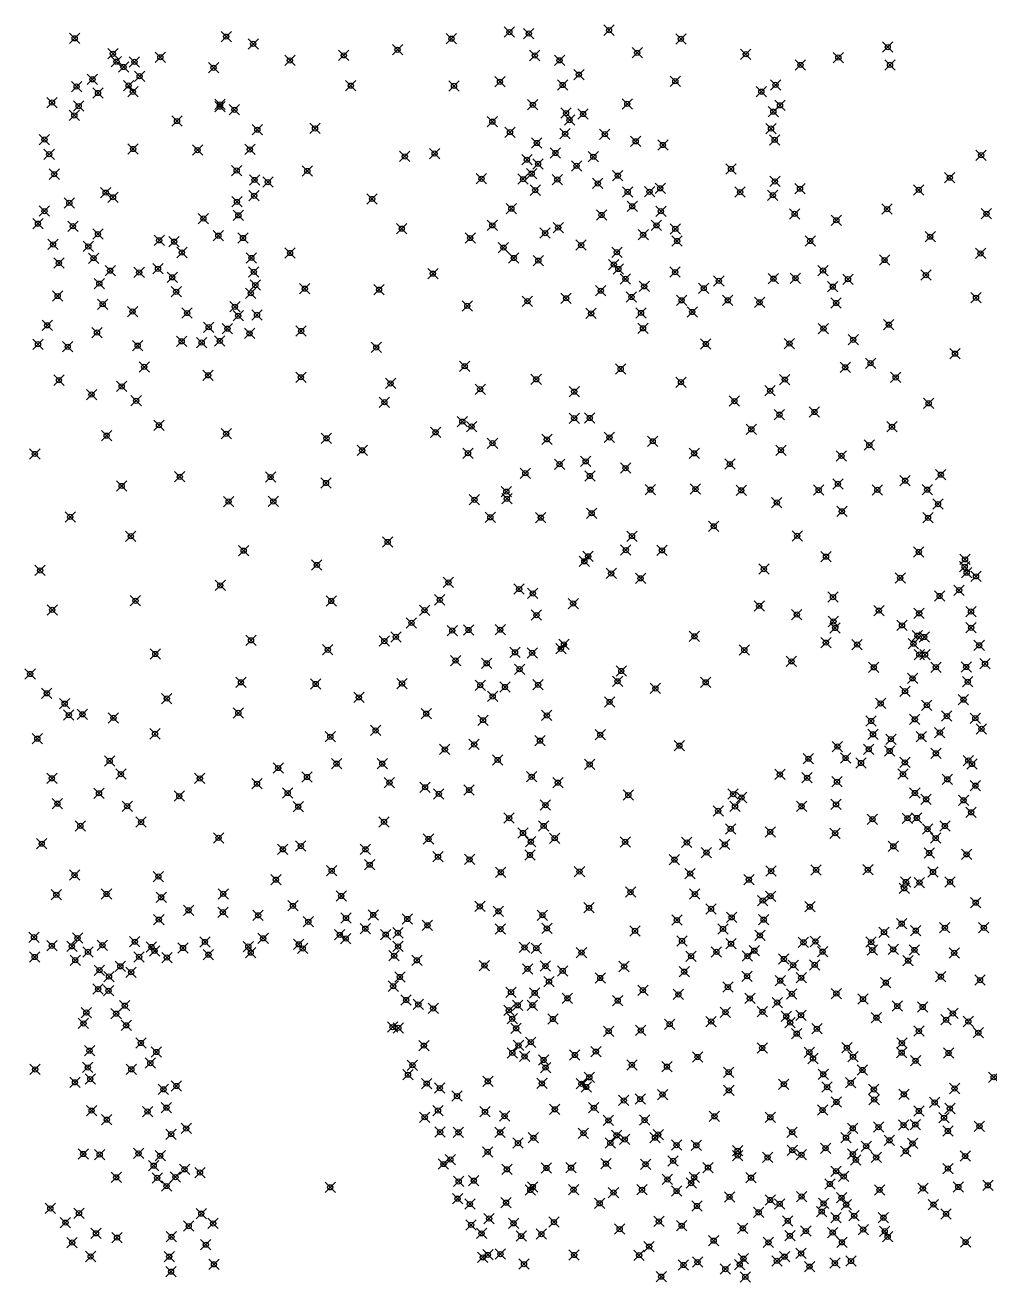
# Model space of a CAD drawing. Header units: millimetres. Extents: x 476859 to 479474, y 2367368 to 2370543.
# Drawn here: x 477863.5 to 478236.4, y 2369322.9 to 2369806.4 of the extents above; entities that cross this region are included whole.
import ezdxf

# ---------------------------------------------------------------- set-up
doc = ezdxf.new("R2010")
doc.units = ezdxf.units.MM
doc.header["$PDMODE"] = 35
doc.header["$PDSIZE"] = 2

msp = doc.modelspace()

# ---------------------------------------------------------------- linework, layer by layer
for p in [(478050.881, 2369803.64, 14.309), (478058.395, 2369803.075, 9.39), (478089.435, 2369804.387, 16.68), (477882.696, 2369801.234, 16.331), (477941.309, 2369801.904, 14.909), (477951.781, 2369799.094, 14.651), (478028.462, 2369801.088, 13.9), (478117.225, 2369801.007, 15.24), (478197.245, 2369797.841, 13.922), (477897.461, 2369795.247, 16.808), (477915.848, 2369793.905, 15.667), (477986.798, 2369794.635, 13.684), (478007.617, 2369796.789, 13.855), (478060.694, 2369794.589, 9.32), (478100.313, 2369795.629, 15.28), (478142.322, 2369795.099, 14.03), (478178.136, 2369793.81, 13.931), (477898.861, 2369792.219, 16.783), (477901.595, 2369790.125, 16.57), (477905.829, 2369792.116, 15.895), (477936.418, 2369789.828, 15.3), (477965.955, 2369792.664, 14.582), (478070.279, 2369792.706, 10.274), (478163.493, 2369790.936, 13.999), (478198.119, 2369790.964, 13.911), (477889.569, 2369785.365, 17.624), (477907.819, 2369786.575, 15.827), (478047.219, 2369784.409, 13.49), (478071.486, 2369783.179, 10.156), (478077.756, 2369787.205, 10.131), (478115.061, 2369784.634, 15.25), (478153.861, 2369783.231, 13.924), (477883.439, 2369782.584, 17.41), (477891.7, 2369780.1, 16.726), (477903.559, 2369782.983, 16.62), (477905.196, 2369780.563, 16.687), (477989.515, 2369782.911, 13.73), (478029.459, 2369782.845, 13.614), (478148.353, 2369780.587, 13.824), (477873.94, 2369776.409, 16.649), (477884.245, 2369775.011, 16.727), (477938.869, 2369774.775, 15.203), (477938.914, 2369775.672, 15.184), (477944.524, 2369773.597, 14.977), (478059.916, 2369775.527, 9.216), (478096.483, 2369775.868, 15.65), (478155.556, 2369775.316, 13.838), (477882.549, 2369771.405, 16.648), (477922.279, 2369769.233, 15.187), (478044.287, 2369769.011, 13.42), (478072.8, 2369772.297, 9.399), (478074.143, 2369769.602, 9.583), (478079.402, 2369771.944, 9.752), (478152.979, 2369772.876, 13.76), (477953.376, 2369765.878, 14.626), (477975.673, 2369766.361, 14.538), (478051.131, 2369764.926, 9.41), (478072.433, 2369764.32, 9.59), (478087.784, 2369764.146, 10.18), (478152.077, 2369766.331, 13.676), (477871.006, 2369762.087, 18.042), (478061.493, 2369760.757, 9.289), (478099.749, 2369761.372, 15.21), (478110.266, 2369759.954, 13.928), (478153.495, 2369761.944, 13.677), (477872.825, 2369756.414, 17.43), (477905.317, 2369758.438, 15.645), (477930.218, 2369757.997, 15.246), (477950.465, 2369758.238, 14.498), (478010.422, 2369755.545, 13.319), (478021.94, 2369756.673, 12.865), (478057.653, 2369754.276, 9.073), (478068.672, 2369756.867, 9.38), (478083.352, 2369755.44, 9.833), (478233.394, 2369756.021, 13.228), (477945.348, 2369750.084, 14.821), (477972.72, 2369749.938, 14.084), (478061.968, 2369752.681, 9.239), (478076.851, 2369751.894, 9.654), (478136.621, 2369750.733, 13.788), (477874.765, 2369748.691, 17.11), (477952.294, 2369746.459, 14.446), (477957.451, 2369745.617, 14.328), (478040.077, 2369746.9, 13.29), (478056.185, 2369746.776, 9.089), (478059.494, 2369748.867, 8.715), (478069.432, 2369746.606, 9.14), (478085.086, 2369745.103, 9.34), (478092.804, 2369748.111, 9.502), (478153.574, 2369745.861, 13.233), (478221.253, 2369747.314, 13.146), (477894.687, 2369741.561, 15.458), (477897.51, 2369739.754, 15.379), (477952.129, 2369740.313, 14.43), (478060.871, 2369742.503, 8.71), (478096.636, 2369741.849, 9.45), (478105.092, 2369741.869, 14.364), (478109.246, 2369743.219, 13.185), (478140.147, 2369741.755, 12.947), (478152.775, 2369740.559, 12.859), (478163.294, 2369743.057, 13.49), (478209.244, 2369742.61, 13.509), (477880.616, 2369737.597, 16.649), (477945.465, 2369737.999, 14.779), (477997.76, 2369739.108, 12.95), (478051.636, 2369735.352, 9.253), (478098.421, 2369736.247, 9.726), (478197.024, 2369735.161, 13.431), (477871.019, 2369734.385, 16.595), (477932.494, 2369731.514, 14.637), (477945.992, 2369732.786, 14.585), (478086.522, 2369732.895, 9.66), (478109.498, 2369734.365, 12.78), (478161.233, 2369733.338, 13.635), (478177.36, 2369730.86, 13.602), (478235.444, 2369733.355, 13.146), (477868.479, 2369729.538, 16.599), (477881.996, 2369728.551, 16.461), (477891.688, 2369725.509, 16.212), (478009.22, 2369727.606, 12.59), (478044.266, 2369728.875, 9.426), (478064.708, 2369725.875, 8.633), (478069.779, 2369728.045, 8.849), (478102.64, 2369725.245, 9.97), (478107.785, 2369728.88, 10.792), (478115.068, 2369727.515, 12.989), (477874.333, 2369721.519, 16.39), (477887.964, 2369720.72, 16.105), (477915.39, 2369723.096, 14.978), (477921.174, 2369722.568, 14.968), (477938.288, 2369724.898, 14.314), (477947.817, 2369723.986, 14.261), (478035.71, 2369723.969, 13.769), (478078.632, 2369721.23, 8.542), (478115.78, 2369722.831, 11.497), (478167.247, 2369722.839, 13.847), (478213.696, 2369724.49, 13.232), (477889.99, 2369716.167, 15.932), (477924.17, 2369718.392, 14.951), (477951.061, 2369716.292, 13.867), (477966.031, 2369718.214, 13.867), (478048.579, 2369720.285, 8.853), (478052.59, 2369716.254, 8.57), (478092.475, 2369718.505, 8.853), (478233.17, 2369718.035, 13.356), (477876.597, 2369714.313, 15.838), (477896.443, 2369711.38, 16.012), (477907.646, 2369710.686, 15.728), (477914.924, 2369712.081, 14.999), (477951.982, 2369710.887, 13.745), (478062.061, 2369715.26, 8.669), (478091.279, 2369713.736, 9.054), (478093.042, 2369711.998, 8.923), (478114.996, 2369710.816, 9.87), (478172.219, 2369711.4, 13.811), (478196.04, 2369715.461, 13.578), (477892.227, 2369706.364, 15.603), (477920.456, 2369708.801, 14.572), (478021.28, 2369710.218, 12.668), (478095.768, 2369708.189, 8.9), (478131.906, 2369707.415, 9.427), (478153.051, 2369708.256, 9.97), (478161.55, 2369708.44, 10.11), (478181.878, 2369708.066, 13.71), (478211.997, 2369709.657, 13.427), (477876.131, 2369701.547, 15.464), (477921.981, 2369703.2, 14.653), (477950.83, 2369702.637, 13.757), (477952.605, 2369705.763, 13.639), (477971.723, 2369704.384, 13.632), (478000.461, 2369704.013, 12.55), (478086.238, 2369703.608, 8.629), (478098.092, 2369701.18, 9.016), (478103.03, 2369705.285, 8.87), (478126.068, 2369704.556, 9.685), (478175.973, 2369705.159, 13.802), (477893.533, 2369698.405, 15.415), (477944.667, 2369697.38, 14.112), (478034.581, 2369697.747, 12.63), (478057.88, 2369699.541, 8.18), (478072.813, 2369700.683, 8.44), (478117.496, 2369699.896, 9.174), (478135.372, 2369699.897, 9.263), (478147.647, 2369699.116, 9.164), (478177.284, 2369698.87, 14.046), (478231.39, 2369700.869, 13.544), (477905.087, 2369695.564, 15.169), (477926.21, 2369694.967, 14.405), (477945.955, 2369693.926, 13.874), (477953.229, 2369694.274, 13.495), (478082.508, 2369694.831, 8.705), (478101.809, 2369695.012, 9.113), (478121.597, 2369695.391, 9.165), (477872.069, 2369690.211, 15.158), (477891.338, 2369687.428, 14.866), (477934.547, 2369689.483, 13.894), (477941.791, 2369688.935, 13.857), (477950.34, 2369687.101, 13.536), (477970.311, 2369688.023, 13.359), (478102.551, 2369689.065, 9.216), (478172.395, 2369688.967, 9.99), (478197.667, 2369690.489, 13.447), (477868.488, 2369682.905, 15.15), (477880.003, 2369681.927, 14.995), (477907.079, 2369682.339, 14.608), (477924.07, 2369684.013, 14.203), (477931.812, 2369683.558, 14.227), (477938.847, 2369684.19, 13.917), (477999.379, 2369681.649, 12.6), (478126.873, 2369683.015, 9.144), (478159.215, 2369683.183, 9.315), (478183.92, 2369684.63, 13.975), (478223.275, 2369679.256, 13.507), (477909.612, 2369674.158, 14.296), (478033.575, 2369674.39, 11.7), (478093.926, 2369673.328, 8.459), (478180.79, 2369673.971, 13.88), (478190.616, 2369675.579, 13.87), (477876.607, 2369669.012, 14.295), (477934.315, 2369670.871, 12.77), (477970.209, 2369670.137, 12.25), (478004.89, 2369667.736, 11.635), (478061.236, 2369669.344, 8.146), (478117.245, 2369668.22, 9.12), (478157.43, 2369669.235, 9.453), (478200.32, 2369670.06, 13.68), (477889.22, 2369663.455, 13.842), (477900.892, 2369666.566, 14.086), (478039.581, 2369665.504, 8.62), (478075.965, 2369664.565, 8.414), (478151.749, 2369664.912, 9.391), (477906.484, 2369661.044, 13.621), (478002.524, 2369660.494, 11.47), (478137.931, 2369660.898, 9.094), (478213.1, 2369660.065, 14.22), (478032.653, 2369652.987, 11.472), (478075.964, 2369654.297, 8.364), (478081.958, 2369654.38, 8.442), (478155.358, 2369655.665, 9.062), (478168.887, 2369656.68, 9.424), (477915.297, 2369651.573, 12.71), (477941.321, 2369648.26, 12.11), (478022.314, 2369648.838, 11.55), (478036.243, 2369651.073, 9.076), (478144.47, 2369649.993, 9.088), (478198.91, 2369650.991, 13.54), (477895.045, 2369647.545, 12.352), (477980.118, 2369646.513, 11.167), (478044.342, 2369644.616, 8.07), (478065.365, 2369646.096, 8.23), (478089.577, 2369646.848, 8.43), (478106.331, 2369645.374, 8.49), (478190.129, 2369643.879, 13.96), (477867.281, 2369640.474, 13.44), (477993.926, 2369641.855, 11.52), (478034.86, 2369640.759, 10.97), (478122.393, 2369640.694, 8.71), (478155.931, 2369641.923, 9.238), (478179.333, 2369639.716, 10.185), (478070.286, 2369636.5, 7.993), (478080.376, 2369637.587, 8.424), (478095.801, 2369634.993, 8.31), (478136.176, 2369636.562, 8.953), (477923.359, 2369631.623, 12.815), (477958.494, 2369631.536, 11.416), (477979.924, 2369629.226, 11.88), (478057.03, 2369633.011, 8.196), (478082.021, 2369631.951, 8.127), (478177.984, 2369628.902, 10.44), (478203.99, 2369630.139, 14.6), (478217.766, 2369632.448, 15.154), (477900.889, 2369628.104, 12.418), (478049.708, 2369625.911, 7.362), (478105.45, 2369626.662, 8.448), (478122.847, 2369626.892, 8.899), (478140.56, 2369626.388, 9.722), (478170.515, 2369626.477, 9.951), (478193.238, 2369626.59, 13.93), (478212.529, 2369626.646, 15.15), (477942.246, 2369622.065, 11.97), (477959.534, 2369622.108, 11.85), (478037.376, 2369622.746, 11.03), (478049.894, 2369623.116, 7.41), (478154.325, 2369621.673, 10.139), (478216.727, 2369621.075, 15.139), (477880.955, 2369616.142, 13.22), (478043.487, 2369615.959, 7.422), (478063.018, 2369615.846, 7.78), (478082.707, 2369617.531, 8.22), (478179.517, 2369618.259, 13.96), (478212.853, 2369615.777, 15.08), (478129.935, 2369612.494, 9.074), (477904.416, 2369608.666, 12.55), (478003.786, 2369606.443, 10.99), (478098.319, 2369608.64, 8.391), (478162.244, 2369608.77, 14.11), (477948.071, 2369603.066, 10.912), (478081.342, 2369600.866, 8.067), (478095.908, 2369603.269, 7.938), (478109.926, 2369603.173, 8.644), (478173.349, 2369600.736, 14.825), (478209.266, 2369602.565, 15.04), (478227.144, 2369599.687, 15.794), (477869.332, 2369595.42, 12.418), (477976.371, 2369597.539, 10.88), (478079.867, 2369598.919, 7.985), (478149.323, 2369595.923, 14.21), (478227.027, 2369596.824, 15.037), (478027.31, 2369590.755, 9.708), (478090.271, 2369594.235, 8.07), (478101.632, 2369592.347, 8.631), (478202.071, 2369592.533, 14.874), (478227.786, 2369594.568, 15.048), (478231.382, 2369593.106, 15.086), (477939.018, 2369589.598, 10.85), (478054.655, 2369588.216, 7.388), (478059.922, 2369586.524, 7.755), (478176.065, 2369585.082, 15.005), (478217.314, 2369585.529, 14.93), (478224.885, 2369587.754, 14.998), (477874.012, 2369580.156, 10.99), (477906.202, 2369583.675, 10.91), (477981.966, 2369583.612, 10.353), (478023.935, 2369584.045, 9.659), (478075.581, 2369582.626, 8.11), (478147.543, 2369581.716, 14.44), (478018.036, 2369580.023, 9.942), (478061.358, 2369578.139, 7.723), (478162.072, 2369578.355, 15.02), (478176.237, 2369575.665, 14.787), (478193.809, 2369579.886, 14.814), (478209.382, 2369578.809, 14.861), (478229.458, 2369579.512, 15.11), (478013.004, 2369575.133, 10.058), (478028.776, 2369572.168, 9.602), (478035.083, 2369572.366, 7.44), (478047.331, 2369572.48, 7.382), (478176.905, 2369573.156, 14.799), (478202.76, 2369574.153, 14.819), (478229.511, 2369573.235, 14.829), (477950.904, 2369568.381, 10.53), (478002.496, 2369568.073, 10.354), (478006.952, 2369569.705, 10.309), (478071.978, 2369566.799, 8.144), (478122.467, 2369569.913, 14.51), (478173.312, 2369567.503, 14.795), (478185.422, 2369566.744, 14.88), (478207.214, 2369567.076, 14.913), (478208.747, 2369570.177, 14.958), (478211.376, 2369569.671, 14.921), (478232.623, 2369566.438, 14.826), (477913.874, 2369563.096, 10.837), (477980.622, 2369564.709, 10.22), (478053.046, 2369563.741, 7.713), (478059.706, 2369563.535, 7.67), (478070.795, 2369565.119, 7.893), (478141.783, 2369564.604, 14.85), (478209.48, 2369562.869, 14.903), (478211.662, 2369562.822, 14.859), (478030.035, 2369560.562, 9.44), (478042.069, 2369559.498, 7.382), (478054.809, 2369557.222, 7.653), (478094.162, 2369556.535, 13.017), (478160.008, 2369560.237, 14.79), (478191.831, 2369557.955, 14.815), (478215.863, 2369557.995, 14.856), (478227.62, 2369558.051, 14.865), (478234.891, 2369559.296, 14.752), (477865.474, 2369555.359, 12.713), (477947.013, 2369552.142, 10.14), (477975.92, 2369551.488, 10.14), (478009.33, 2369551.677, 10.066), (478061.997, 2369551.184, 7.54), (478092.713, 2369552.546, 12.718), (478126.825, 2369552.118, 14.79), (478206.841, 2369553.66, 14.924), (478228.205, 2369552.333, 14.77), (477871.913, 2369547.864, 12.633), (477992.659, 2369546.313, 10.416), (478039.616, 2369551.022, 8.89), (478044.402, 2369546.668, 6.401), (478049.147, 2369550.317, 6.569), (478107.368, 2369549.767, 14.91), (478203.917, 2369548.712, 14.937), (477878.824, 2369543.881, 12.43), (477918.319, 2369545.862, 10.54), (478089.646, 2369544.559, 13.33), (478194.508, 2369543.979, 14.94), (478212.36, 2369543.276, 14.94), (478226.561, 2369545.436, 14.857), (477880.402, 2369539.441, 12.342), (477885.703, 2369539.755, 12.342), (477897.683, 2369538.396, 12.319), (477946.01, 2369540.32, 10.184), (478018.72, 2369539.999, 9.3), (478040.654, 2369537.46, 6.078), (478065.351, 2369539.334, 8.567), (478190.833, 2369537.181, 14.89), (478207.729, 2369537.82, 14.913), (478220.096, 2369539.079, 14.93), (478231.129, 2369538.244, 14.802), (477913.768, 2369532.216, 10.33), (477999.112, 2369533.509, 10.53), (478086.037, 2369531.843, 13.81), (478191.533, 2369532.004, 14.878), (478217.4, 2369532.7, 14.855), (478233.523, 2369534.123, 14.772), (477868.264, 2369530.361, 11.308), (477981.598, 2369531.069, 10.15), (478037.227, 2369528.104, 6.12), (478062.703, 2369529.557, 8.53), (478116.65, 2369527.644, 14.88), (478177.809, 2369527.291, 14.706), (478198.484, 2369530.138, 14.901), (478210.226, 2369531.167, 14.891), (478025.891, 2369526.166, 9.23), (478046.347, 2369522.126, 6.22), (478166.585, 2369522.588, 14.642), (478180.948, 2369522.847, 14.74), (478189.894, 2369526.246, 14.842), (478198.009, 2369525.56, 14.735), (478215.884, 2369524.685, 14.856), (477896.234, 2369521.767, 10.912), (477961.432, 2369518.977, 10.179), (477984.021, 2369520.674, 9.999), (478001.696, 2369520.66, 9.51), (478081.917, 2369520.363, 14.622), (478186.901, 2369520.943, 14.835), (478203.885, 2369521.171, 15.036), (478228.45, 2369521.874, 14.85), (478229.846, 2369520.528, 14.862), (477873.861, 2369515.011, 10.46), (477900.556, 2369516.622, 10.778), (477931.092, 2369514.962, 10.353), (477953.228, 2369512.91, 10.137), (477972.589, 2369515.526, 10.094), (478004.463, 2369513.382, 8.961), (478059.479, 2369515.587, 8.61), (478069.623, 2369513.332, 13.477), (478155.513, 2369516.497, 14.584), (478166.059, 2369515.215, 14.774), (478177.629, 2369513.652, 14.833), (478203.169, 2369516.617, 15.397), (478220.313, 2369514.606, 14.868), (477892.109, 2369509.228, 9.997), (477923.165, 2369508.111, 10.534), (477965.1, 2369509.308, 10.076), (478018.248, 2369511.544, 8.985), (478023.561, 2369509.001, 8.89), (478035.31, 2369510.46, 5.99), (478096.889, 2369508.503, 13.849), (478137.429, 2369508.901, 14.481), (478140.705, 2369507.591, 14.488), (478207.734, 2369509.315, 15.754), (478231.16, 2369512.151, 14.771), (477876.008, 2369505.22, 9.518), (477903.019, 2369504.233, 10.491), (477969.193, 2369504.036, 10.262), (478064.819, 2369504.633, 13.563), (478138.168, 2369504.119, 14.216), (478163.907, 2369504.168, 14.676), (478177.24, 2369504.917, 14.648), (478212.098, 2369506.891, 15.315), (478226.572, 2369506.509, 14.57), (477908.374, 2369498.07, 9.61), (478002.377, 2369498.176, 8.975), (478050.78, 2369499.602, 8.22), (478131.666, 2369502.413, 14.193), (478191.343, 2369499.185, 14.76), (478204.865, 2369499.551, 14.545), (478208.477, 2369499.654, 14.674), (478229.516, 2369501.856, 14.623), (477884.898, 2369496.617, 9.69), (478056.134, 2369493.864, 13.092), (478064.156, 2369496.587, 13.555), (478136.477, 2369495.467, 14.053), (478151.803, 2369494.28, 14.059), (478176.912, 2369493.769, 14.522), (478212.649, 2369495.353, 14.679), (478219.352, 2369496.552, 14.553), (477869.95, 2369489.706, 9.56), (477938.346, 2369491.985, 9.852), (477970.159, 2369488.796, 9.956), (478019.583, 2369491.53, 8.56), (478059.155, 2369490.5, 13.241), (478068.389, 2369491.837, 13.315), (478095.68, 2369490.416, 14.037), (478119.525, 2369490.213, 14.058), (478134.198, 2369489.45, 14.062), (478199.4, 2369488.697, 14.504), (478215.801, 2369491.865, 14.546), (477963.201, 2369487.546, 9.852), (477995.179, 2369487.543, 8.958), (478023.246, 2369484.671, 5.87), (478035.459, 2369483.627, 8.1), (478058.82, 2369485.335, 13.196), (478114.738, 2369483.557, 14.032), (478127.112, 2369486.301, 14.134), (478213.284, 2369486.112, 14.438), (478227.731, 2369485.578, 14.566), (477982.127, 2369479.248, 8.985), (477996.826, 2369481.58, 8.42), (478047.543, 2369478.662, 13.237), (478078.002, 2369478.964, 13.884), (478152.122, 2369479.111, 13.986), (478169.558, 2369479.588, 14.403), (478189.554, 2369479.617, 14.23), (478214.751, 2369478.76, 14.282), (477882.65, 2369477.564, 8.66), (477915.09, 2369477.03, 8.7), (477960.541, 2369475.792, 8.754), (478120.796, 2369478.175, 14.019), (478143.515, 2369475.822, 13.872), (478204.245, 2369474.931, 14.258), (478209.539, 2369474.705, 14.22), (478221.362, 2369474.935, 14.313), (477875.593, 2369469.948, 8.32), (477895.007, 2369470.279, 8.2), (477916.159, 2369468.979, 8.24), (477940.184, 2369470.325, 8.12), (477985.827, 2369469.5, 8.36), (478097.747, 2369470.977, 13.946), (478122.6, 2369470.23, 14.038), (478151.929, 2369469.412, 13.922), (478203.619, 2369472.456, 14.163), (477967.136, 2369465.696, 8.05), (478039.463, 2369465.433, 7.11), (478081.691, 2369464.926, 13.912), (478128.906, 2369464.497, 14.075), (478148.872, 2369467.732, 13.962), (478167.115, 2369465.334, 13.833), (478231.286, 2369466.898, 14.367), (477915.253, 2369460.356, 7.08), (477926.758, 2369463.96, 7.11), (477940.045, 2369463.215, 7.04), (477953.682, 2369462.013, 7.01), (477973.097, 2369459.527, 6.91), (477987.667, 2369460.96, 6.77), (477998.218, 2369462.165, 6.84), (478011.401, 2369460.579, 6.86), (478046.649, 2369463.568, 13.161), (478063.649, 2369462.052, 12.953), (478115.679, 2369460.159, 13.961), (478136.863, 2369461.212, 14.295), (478149.249, 2369460.352, 13.908), (477985.235, 2369454.492, 9.18), (477995.157, 2369456.844, 8.97), (478003.024, 2369454.564, 7.71), (478007.721, 2369455.243, 8.88), (478019.176, 2369458.135, 5.65), (478047.407, 2369456.675, 13.14), (478065.374, 2369456.962, 13.998), (478099.464, 2369455.992, 13.945), (478133.508, 2369456.781, 14.262), (478195.816, 2369455.472, 14.38), (478202.638, 2369458.777, 14.422), (478208.086, 2369456.08, 14.299), (478219.318, 2369457.196, 14.279), (478234.398, 2369457.193, 14.344), (477866.95, 2369453.55, 7.25), (477873.886, 2369450.237, 7.202), (477881.597, 2369450.04, 7.25), (477883.802, 2369453.205, 6.854), (477893.432, 2369450.447, 6.9), (477905.939, 2369451.805, 6.94), (477912.414, 2369449.751, 9.507), (477933.093, 2369451.729, 9.38), (477949.864, 2369449.927, 9.31), (477955.617, 2369453.102, 9.29), (477969.375, 2369450.781, 9.2), (477987.567, 2369453.024, 7.71), (478007.802, 2369449.962, 8.8), (478056.722, 2369449.589, 12.857), (478117.646, 2369452.122, 13.994), (478136.613, 2369451.025, 14.295), (478147.799, 2369454.252, 14.07), (478164.643, 2369451.568, 13.893), (478169.269, 2369451.892, 13.961), (478190.823, 2369451.671, 14.374), (477867.208, 2369445.881, 9.45), (477887.861, 2369447.882, 7.023), (477907.64, 2369445.935, 9.283), (477913.589, 2369448.277, 9.479), (477918.362, 2369445.683, 7.71), (477924.603, 2369449.374, 9.42), (477934.441, 2369446.804, 7.71), (477950.804, 2369447.569, 7.71), (477970.916, 2369449.215, 7.71), (478006.271, 2369446.386, 7.71), (478061.302, 2369449.302, 14.109), (478078.775, 2369447.622, 13.818), (478121.168, 2369446.192, 13.961), (478130.962, 2369447.887, 14.122), (478142.961, 2369446.243, 14.304), (478145.653, 2369448.348, 14.329), (478157.051, 2369445.125, 13.952), (478172.053, 2369447.955, 13.923), (478191.288, 2369448.567, 14.442), (478199.383, 2369448.84, 14.417), (478207.597, 2369448.625, 14.43), (478222.975, 2369447.504, 14.274), (477882.922, 2369444.645, 7.304), (477892.272, 2369440.797, 9.34), (477900.355, 2369442.276, 9.289), (477904.539, 2369440.007, 7.71), (478015.089, 2369444.624, 6.88), (478041.221, 2369442.603, 7.88), (478057.898, 2369441.307, 13.931), (478064.84, 2369442.359, 13.436), (478071.507, 2369440.514, 13.395), (478095.28, 2369442.221, 13.657), (478118.517, 2369440.205, 13.992), (478160.691, 2369442.732, 13.876), (478168.969, 2369442.845, 13.895), (478168.969, 2369442.845, 13.895), (478205.134, 2369444.491, 14.251), (477895.974, 2369438.341, 9.27), (478008.514, 2369438.175, 8.76), (478066.209, 2369436.383, 13.397), (478086.034, 2369437.786, 14.758), (478142.827, 2369438.473, 14.098), (478155.673, 2369436.733, 14.316), (478163.784, 2369437.875, 13.96), (478196.48, 2369435.986, 14.145), (478217.785, 2369438.287, 14.187), (478232.973, 2369436.939, 14.314), (477891.765, 2369433.46, 9.239), (477895.807, 2369432.843, 7.81), (478005.932, 2369434.615, 7.71), (478051.509, 2369432.286, 14.008), (478060.662, 2369431.993, 13.449), (478102.517, 2369433.049, 14.017), (478116.262, 2369431.406, 13.887), (478135.417, 2369434.257, 13.929), (478160.147, 2369431.618, 14.276), (478177.35, 2369431.759, 13.831), (477902.092, 2369427.075, 7.71), (478010.925, 2369429.257, 8.72), (478015.635, 2369427.536, 6.84), (478021.4, 2369426.006, 5.61), (478054.094, 2369427.188, 13.472), (478059.783, 2369427.239, 13.352), (478073.326, 2369429.92, 13.369), (478092.792, 2369429.007, 15.239), (478143.923, 2369429.853, 14.076), (478154.503, 2369428.275, 14.233), (478187.671, 2369429.629, 14.254), (478200.952, 2369426.89, 14.198), (478210.78, 2369426.547, 14.224), (477887.206, 2369424.42, 9.581), (477898.746, 2369423.986, 9.427), (478050.694, 2369425.33, 14.091), (478051.988, 2369421.99, 14.05), (478067.722, 2369421.919, 13.446), (478128.925, 2369420.943, 13.832), (478134.454, 2369424.531, 13.976), (478148.77, 2369424.708, 14.119), (478157.989, 2369422.953, 14.192), (478163.702, 2369423.36, 14.186), (478192.877, 2369422.413, 15.322), (478219.821, 2369421.612, 14.096), (478222.436, 2369424.066, 14.147), (478228.44, 2369420.947, 14.221), (477886.102, 2369420.2, 9.951), (477902.621, 2369419.451, 9.22), (478005.684, 2369418.765, 7.71), (478007.908, 2369418.496, 8.71), (478053.492, 2369418.317, 14.426), (478089.271, 2369417.181, 13.589), (478101.692, 2369417.494, 13.964), (478112.876, 2369419.905, 14.902), (478159.478, 2369420.538, 14.209), (478162.021, 2369416.245, 14.112), (478169.839, 2369418.125, 14.223), (478209.312, 2369417.218, 14.125), (478232.308, 2369416.61, 14.192), (477908.295, 2369412.639, 8.892), (478017.803, 2369411.625, 6.81), (478054.401, 2369411.686, 13.537), (478059.143, 2369412.932, 14.384), (478202.736, 2369412.572, 14.303), (477888.439, 2369409.665, 10.159), (477914.304, 2369409.142, 7.71), (478052.028, 2369408.796, 13.67), (478056.735, 2369407.434, 13.193), (478076.172, 2369407.995, 13.715), (478084.338, 2369409.306, 13.692), (478123.657, 2369407.206, 13.805), (478148.673, 2369410.7, 14.063), (478166.928, 2369409.082, 14.126), (478168.347, 2369406.636, 14.08), (478181.457, 2369410.783, 13.781), (478183.825, 2369407.288, 13.933), (478202.648, 2369408.903, 14.191), (478220.777, 2369408.779, 14.124), (477867.407, 2369402.396, 11.79), (477887.77, 2369403.167, 10.536), (477904.624, 2369402.44, 9.23), (477911.98, 2369404.863, 9.29), (478013.372, 2369404.027, 8.65), (478064.118, 2369406.04, 14.295), (478064.866, 2369403.119, 14.42), (478098.254, 2369404.176, 13.668), (478111.831, 2369403.46, 13.939), (478135.723, 2369401.342, 13.862), (478187.481, 2369402.205, 13.629), (478208.022, 2369405.757, 14.17), (477882.795, 2369397.406, 11.123), (477888.729, 2369398.666, 10.63), (478011.651, 2369400.356, 7.71), (478018.887, 2369396.924, 8.52), (478042.559, 2369397.798, 6.14), (478063.459, 2369397.01, 14.1), (478078.745, 2369396.846, 13.678), (478081.809, 2369399.334, 13.735), (478157.027, 2369396.675, 13.947), (478172.307, 2369400.5, 14.1), (478182.923, 2369397.236, 14.201), (478238.242, 2369399.389, 13.851), (477917.032, 2369394.706, 9.548), (477922.055, 2369395.999, 7.71), (478023.952, 2369395.171, 6.76), (478030.61, 2369392.08, 5.59), (478080.584, 2369395.604, 13.725), (478110.137, 2369392.71, 13.934), (478135.774, 2369394.302, 13.787), (478173.787, 2369395.581, 14.119), (478191.863, 2369394.674, 13.611), (478203.501, 2369392.765, 13.617), (478223.102, 2369395.032, 13.776), (477918.194, 2369387.63, 9.51), (478068.45, 2369386.966, 14.291), (478083.541, 2369387.568, 13.689), (478095.151, 2369390.417, 13.693), (478101.511, 2369390.915, 13.727), (478177.421, 2369389.819, 14.186), (478192.002, 2369390.768, 13.841), (478215.393, 2369389.621, 13.755), (478221.28, 2369387.299, 13.766), (477889.247, 2369386.49, 11.094), (477895.121, 2369382.961, 10.89), (477910.876, 2369386.11, 9.62), (478018.116, 2369383.937, 7.71), (478023.269, 2369386.503, 8.48), (478041.455, 2369386.041, 6.09), (478049.007, 2369384.342, 7.58), (478089.213, 2369382.701, 13.733), (478103.191, 2369382.795, 13.689), (478130.199, 2369384.275, 13.95), (478151.818, 2369383.894, 14.095), (478172.023, 2369386.691, 14.184), (478209.297, 2369386.317, 13.697), (478219.019, 2369383.723, 13.727), (477919.997, 2369377.342, 9.49), (477925.836, 2369379.575, 7.71), (478024.064, 2369378.153, 8.43), (478031.182, 2369378.079, 6.74), (478047.305, 2369378.06, 7.246), (478079.539, 2369377.743, 13.941), (478108.454, 2369377.226, 13.765), (478160.263, 2369378.115, 14.08), (478183.707, 2369379.615, 14.109), (478193.698, 2369380.09, 13.982), (478203.388, 2369380.871, 13.714), (478207.921, 2369381.073, 13.67), (478220.534, 2369378.587, 13.832), (478232.748, 2369380.455, 13.99), (478054.212, 2369373.918, 8.228), (478060.163, 2369375.958, 8.46), (478089.939, 2369373.973, 13.769), (478092.346, 2369376.914, 13.745), (478095.497, 2369375.332, 13.746), (478107.222, 2369376.021, 13.785), (478115.538, 2369373.14, 13.702), (478123.195, 2369373.048, 13.977), (478181.106, 2369376.033, 14.155), (478188.939, 2369372.702, 14.066), (478197.927, 2369374.984, 13.925), (478206.848, 2369373.774, 13.904), (477886.005, 2369369.69, 11.63), (477892.348, 2369369.486, 11.368), (477907.41, 2369369.921, 9.781), (477915.798, 2369368.995, 9.62), (478028.058, 2369367.544, 8.37), (478042.477, 2369370.506, 6.902), (478139.192, 2369370.929, 13.842), (478139.249, 2369369.082, 13.859), (478150.775, 2369368.35, 13.829), (478160.359, 2369371.178, 13.914), (478163.86, 2369369.386, 14.018), (478173.2, 2369371.927, 14.104), (478183.726, 2369369.661, 13.976), (478184.886, 2369367.415, 13.956), (478192.805, 2369368.348, 13.87), (478204.237, 2369370.788, 13.785), (478227.234, 2369368.899, 13.87), (477913.26, 2369365.183, 9.608), (477925.207, 2369363.768, 9.29), (477931.163, 2369362.541, 7.71), (478025.373, 2369365.804, 7.71), (478049.891, 2369363.755, 6.826), (478065.205, 2369364.294, 9.847), (478074.73, 2369364.395, 10.11), (478088.234, 2369365.949, 14.379), (478103.556, 2369365.729, 13.74), (478114.214, 2369367.04, 13.762), (478127.718, 2369364.441, 13.895), (478177.263, 2369363.035, 13.933), (478220.543, 2369364.074, 13.701), (477898.761, 2369360.66, 11.12), (477914.62, 2369360.448, 9.694), (477921.671, 2369360.741, 9.3), (478031.238, 2369359.09, 8.29), (478037.078, 2369359.381, 6.69), (478112.035, 2369359.857, 13.993), (478121.217, 2369358.43, 13.94), (478122.369, 2369360.674, 13.96), (478144.359, 2369360.55, 13.723), (478174.88, 2369358.112, 13.898), (478180.215, 2369361.026, 13.904), (477918.226, 2369357.29, 9.89), (477981.562, 2369356.814, 6.32), (478058.969, 2369355.763, 6.944), (478059.912, 2369356.917, 7.731), (478075.683, 2369355.903, 10.387), (478091.154, 2369354.78, 11.02), (478102.165, 2369355.852, 14.268), (478115.565, 2369355.358, 13.921), (478136.067, 2369353.111, 13.903), (478163.922, 2369353.251, 14.162), (478194.088, 2369355.82, 13.81), (478210.852, 2369356.385, 13.841), (478224.562, 2369356.93, 13.639), (478235.982, 2369357.581, 13.61), (477873.278, 2369348.636, 11.673), (478030.813, 2369352.417, 7.71), (478035.601, 2369350.33, 8.22), (478049.588, 2369350.864, 6.529), (478085.819, 2369350.6, 10.863), (478123.439, 2369349.604, 13.981), (478151.768, 2369351.913, 15.247), (478155.445, 2369350.403, 15.352), (478172.445, 2369350.564, 13.868), (478179.391, 2369352.782, 13.955), (478181.174, 2369350.113, 13.881), (478214.933, 2369350.125, 13.622), (477884.361, 2369346.789, 11.56), (477931.668, 2369346.631, 9.074), (478043.031, 2369344.72, 6.63), (478068.108, 2369343.361, 9.188), (478108.722, 2369343.619, 14.469), (478147.306, 2369347.128, 14.162), (478158.56, 2369343.824, 13.831), (478171.709, 2369347.418, 13.871), (478177.29, 2369345.013, 13.862), (478184.253, 2369345.821, 13.87), (478195.582, 2369345.06, 13.787), (478219.821, 2369346.531, 13.606), (477879.12, 2369343.158, 11.525), (477890.936, 2369339, 11.435), (477926.824, 2369341.815, 9.26), (477936.243, 2369342.847, 7.71), (478036.083, 2369342.298, 7.71), (478040.119, 2369338.984, 8.24), (478052.482, 2369342.863, 6.605), (478063.265, 2369338.705, 7.028), (478093.553, 2369340.643, 11.752), (478117.518, 2369341.948, 14.689), (478141.177, 2369340.952, 13.691), (478165.565, 2369339.895, 13.81), (478175.935, 2369339.303, 13.903), (478187.763, 2369340.49, 13.739), (478196.093, 2369339.824, 13.8), (477881.718, 2369335.454, 11.583), (477899.082, 2369337.362, 11.01), (477920.14, 2369337.661, 9.965), (477933.43, 2369334.609, 9.04), (478055.438, 2369337.954, 6.917), (478104.933, 2369333.878, 12.78), (478129.921, 2369336.18, 13.782), (478151.115, 2369335.51, 13.759), (478159.387, 2369338.077, 13.793), (478179.532, 2369335.538, 13.816), (478197.212, 2369337.689, 13.655), (478227.374, 2369335.638, 13.42), (477888.857, 2369330.052, 11.459), (477919.264, 2369329.992, 10.169), (478040.596, 2369329.675, 7.71), (478042.561, 2369330.719, 8.25), (478047.432, 2369330.958, 6.58), (478075.906, 2369330.645, 8.038), (478101.072, 2369330.563, 12.365), (478141.444, 2369329.226, 13.705), (478157.351, 2369329.973, 13.704), (478163.723, 2369331.217, 13.787), (477919.992, 2369324.174, 10.136), (477936.574, 2369327.025, 7.86), (478056.523, 2369327.096, 6.03), (478118.212, 2369326.764, 13.077), (478123.679, 2369327.878, 13.218), (478134.429, 2369325.158, 13.43), (478139.991, 2369326.946, 13.718), (478154.365, 2369328.349, 13.712), (478166.989, 2369326.147, 13.726), (478176.791, 2369327.5, 13.653), (478183.05, 2369328.287, 13.454), (478109.602, 2369322.249, 13.074), (478142.151, 2369322.184, 13.622)]:
    msp.add_point(p)

doc.saveas('drawing.dxf')
